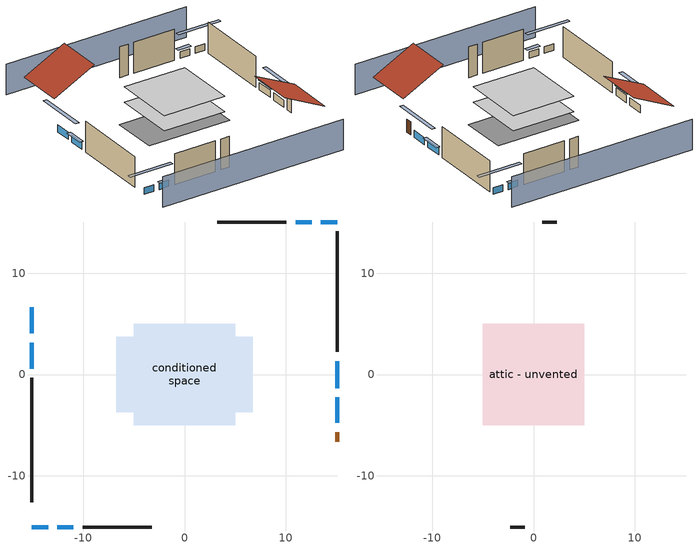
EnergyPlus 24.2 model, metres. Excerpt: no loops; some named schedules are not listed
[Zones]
conditioned space
 floor adiabatic (AdiabaticFloorConstruction): -5.03,-5.03 -5.03,5.03 5.03,5.03 5.03,-5.03 z2.44
 floor foundation (Slab1 construction): -6.75,-3.75 -6.75,3.75 6.75,3.75 6.75,-3.75 z0
 wall outside (AdiabaticWallConstruction 1): 15.08,-6.63 15.08,-5.72 z0:2.03
 wall outside (AdiabaticWallConstruction): -15.08,6.63 -15.08,4.07 / -15.08,3.14 -15.08,0.58 / 15.08,-1.34 15.08,1.32 z0:1.16; 15.08,15.08 13.49,15.08 / 12.57,15.08 10.98,15.08 / -15.08,-15.08 -13.49,-15.08 / -12.57,-15.08 -10.98,-15.08 z0:1.04; 15.08,-4.79 15.08,-2.27 z0:1.13
 wall outside (Wall1 construction): -15.08,-0.34 -15.08,-12.63 z0:4.88
 wall outside (Wall2 construction): 10.05,15.08 3.23,15.08 z0:4.88
 wall outside (Wall3 construction): 15.08,2.25 15.08,14.15 z0:4.88
 wall outside (Wall4 construction): -10.05,-15.08 -3.23,-15.08 z0:4.88
 window (WindowConstruction): -15.08,6.63 -15.08,4.07 z0:1.16
 window (WindowConstruction 1): -15.08,3.14 -15.08,0.59 z0:1.16
 window (WindowConstruction 2): 15.08,15.08 13.5,15.08 z0:1.04
 window (WindowConstruction 3): 12.57,15.08 10.98,15.08 z0:1.04
 window (WindowConstruction 4): 15.08,-4.79 15.08,-2.27 z0:1.13
 window (WindowConstruction 5): 15.08,-1.34 15.08,1.32 z0:1.16
 window (WindowConstruction 6): -15.08,-15.08 -13.5,-15.08 z0:1.04
 window (WindowConstruction 7): -12.57,-15.08 -10.98,-15.08 z0:1.04
 door (Door): 15.08,-6.63 15.08,-5.72 z0:2.03
 ceiling adiabatic (AdiabaticFloorConstruction): 5.03,-5.03 5.03,5.03 -5.03,5.03 -5.03,-5.03 z2.44
attic - unvented
 floor to conditioned space (Floor1 construction Reversed): -5.03,-5.03 -5.03,5.03 5.03,5.03 5.03,-5.03 z4.88
 wall outside (Wall5 construction): 2.3,15.08 0.86,15.08 z0:4.88
 wall outside (Wall6 construction): -2.3,-15.08 -0.86,-15.08 z0:4.88
 roof outside (Roof1 construction): -15.08,7.56,4.88 -8.35,7.56,8.24 -8.35,15.08,8.24 -15.08,15.08,4.88
 roof outside (Roof2 construction): 15.08,-7.56,4.88 8.35,-7.56,8.24 8.35,-15.08,8.24 15.08,-15.08,4.88
shading: 15.08,19.65 -15.08,19.65 / -15.08,-19.65 15.08,-19.65 z0:4.88; -15.08,1.33 -15.08,9.37 -15.69,9.37 -15.69,1.33 z3.9; -15.08,0.28 -15.08,3.45 -15.69,3.45 -15.69,0.28 z1.46; 10.75,15.08 17.83,15.08 17.83,15.69 10.75,15.69 z3.78; 10.68,15.08 12.87,15.08 12.87,15.69 10.68,15.69 z1.34; 15.08,0.48 15.08,-7.53 15.69,-7.53 15.69,0.48 z3.87; 15.08,1.63 15.08,-1.64 15.69,-1.64 15.69,1.63 z1.46; -10.75,-15.08 -17.83,-15.08 -17.83,-15.69 -10.75,-15.69 z3.78; -10.68,-15.08 -12.87,-15.08 -12.87,-15.69 -10.68,-15.69 z1.34
[Building]
Building 1: Terrain=Suburbs
[Site:Location]
Portland Intl Arpt_OR: Latitude {deg}=45.59; Longitude {deg}=-122.6; Time Zone {hr}=-8; Elevation {m}=33; Keep Site Location Information=Yes
[Site:GroundTemperature:Shallow]
10.2558, 8.96328, 8.85977, 9.47314, 11.9355, 14.3863, 16.5111, 17.8571, 17.9714, 16.8767, 14.8061, 12.4304
[Site:WaterMainsTemperature]
Calculation Method=Schedule; Temperature Schedule=mains temperature schedule
[Material] Roughness=Rough; Thermal Absorptance=0.9
Name | Thickness {m} | Conductivity {W/m-K} | Density {kg/m3} | Specific Heat {J/kg-K} | Solar Absorptance | Visible Absorptance
asphalt or fiberglass shingles | 0.00635 | 0.162714 | 1121.4 | 1465.45 | 0.85 | 0.85
ceiling loosefill ins | 0.0846667 | 0.0480833 | 16.02 | 1046.75 | 0.7 | 0.7
ceiling stud and cavity | 0.1397 | 0.302811 | 65.682 | 1177.47 | 0.7 | 0.7
concrete 4.0 in. | 0.1016 | 1.803125 | 2242.8 | 837.4 | 0.7 | 0.7
door material | 0.04445 | 0.0612267 | 512.64 | 1214.23 | 0.7 | 0.7
floor covering | 0.0127 | 0.0450781 | 54.468 | 1339.84 | 0.9 | 0.9
floor covering 1 | 0.0127 | 0.0433444 | 54.468 | 1339.84 | 0.6 | 0.6
floor rigid ins; wall rigid ins | 0.512978 | 0.029427 | 32.04 | 1214.23 | 0.7 | 0.7
floor stud and cavity | 0.1397 | 1.75129 | 37.0049 | 1207.88 | 0.7 | 0.7
furniture material conditioned space 1 | 0.1524 | 0.115458 | 640.8 | 1214.23 | 0.6 | 0.6
gypsum board | 0.0127 | 0.160291 | 801 | 837.4 | 0.6 | 0.6
osb sheathing 0.5 in. | 0.0127 | 0.115458 | 512.64 | 1214.23 | 0.6 | 0.6
osb sheathing 0.5 in. 1 | 0.0127 | 0.115458 | 512.64 | 1214.23 | 0.7 | 0.7
osb sheathing 0.75 in. | 0.01905 | 0.115458 | 512.64 | 1214.23 | 0.7 | 0.7
roof rigid ins | 0.00281632 | 0.029427 | 32.04 | 1214.23 | 0.7 | 0.7
wall stud and cavity | 0.1397 | 0.550994 | 139.0536 | 1170.24 | 0.7 | 0.7
wall stud and cavity 1 | 0.1397 | 0.727959 | 139.0536 | 1170.24 | 0.6 | 0.6
wall stud and cavity 2 | 0.0889 | 0.380278 | 52.3479 | 1209.89 | 0.7 | 0.7
wall stud and cavity 3 | 0.0889 | 0.391764 | 83.0341 | 1211.67 | 0.7 | 0.7
wood siding | 0.0254 | 0.102417 | 544.68 | 1172.36 | 0.85 | 0.85
wood siding 1; wood siding 2 | 0.0254 | 0.102417 | 544.68 | 1172.36 | 0.7 | 0.7
[WindowMaterial:SimpleGlazingSystem]
WindowMaterial: U-Factor {W/m2-K}=2.78222; Solar Heat Gain Coefficient=0.56
[Construction]
AdiabaticFloorConstruction: floor stud and cavity, floor rigid ins, osb sheathing 0.75 in., floor covering 1
AdiabaticWallConstruction: wood siding 1, wall rigid ins, wall stud and cavity 2, gypsum board
AdiabaticWallConstruction 1: wood siding 2, wall rigid ins, wall stud and cavity 2, gypsum board
Door: door material
Floor1 construction Reversed: gypsum board, ceiling stud and cavity, ceiling loosefill ins
furniture construction conditioned space 1: furniture material conditioned space 1
PartitionWallConstruction: gypsum board, wall stud and cavity 3, gypsum board
Roof1 construction; Roof2 construction: asphalt or fiberglass shingles, roof rigid ins, osb sheathing 0.5 in.
Slab1 construction: concrete 4.0 in., floor covering
Wall1 construction; Wall2 construction; Wall3 construction; Wall4 construction: wood siding, osb sheathing 0.5 in. 1, wall stud and cavity, gypsum board
Wall5 construction; Wall6 construction: wood siding, osb sheathing 0.5 in. 1, wall stud and cavity 1
WindowConstruction; WindowConstruction 1; WindowConstruction 2; WindowConstruction 3; WindowConstruction 4; WindowConstruction 5; WindowConstruction 6; WindowConstruction 7: WindowMaterial
[Zone] Multiplier=1; Part of Total Floor Area=Yes
Name | Volume {m3}
attic - unvented | 75.9013
conditioned space | 493.619
[Space]
Name | Zone | Volume {m3}
attic - unvented 1 | attic - unvented | 75.9013
conditioned space 1 | conditioned space | 493.619
[ZoneInfiltration:DesignFlowRate] Schedule=Always On Discrete
Name | Zone or ZoneList or Space or SpaceList | Design Flow Rate Calculation Method | Air Changes per Hour {1/hr} | Constant Term Coefficient | Temperature Term Coefficient | Velocity Term Coefficient | Velocity Squared Term Coefficient | Design Flow Rate {m3/s}
infil attic - unvented 1 | attic - unvented 1 | AirChanges/Hour | 0.1 | 1 | 0 | 0 | 0
infil flow; natural vent flow; whole house fan flow | conditioned space 1 | Flow/Zone |  |  |  |  |  | 0
[ZoneMixing]
whole house fan mix: Zone or Space=attic - unvented; Schedule=Always On Continuous; Design Flow Rate Calculation Method=Flow/Zone; Design Flow Rate {m3/s}=0; Source Zone or Space=conditioned space
[SurfaceProperty:ExposedFoundationPerimeter]
Slab1: Exposed Perimeter Calculation Method=TotalExposedPerimeter; Total Exposed Perimeter {m}=42.00144
[SurfaceProperty:IncidentSolarMultiplier] Incident Solar Multiplier=1; Incident Solar Multiplier Schedule=trans schedule winter=0.85 summer=0.7
Window1; Window2; Window3; Window4; Window5; Window6; Window7; Window8
[InternalMass] Zone or ZoneList=conditioned space; Space or SpaceList=conditioned space 1
Name | Construction | Surface Area {m2}
furniture mass conditioned space 1 | furniture construction conditioned space 1 | 80.97429
partition wall mass | PartitionWallConstruction | 202.436
[Lights]
interior lighting: Zone or ZoneList or Space or SpaceList=conditioned space 1; Schedule=lighting_interior; Design Level Calculation Method=LightingLevel; Lighting Level {W}=1136.88; Return Air Fraction=0; Fraction Radiant=0.6; Fraction Visible=0.2; Fraction Replaceable=1
[People]
occupants: Zone or ZoneList or Space or SpaceList=conditioned space 1; Number of People Schedule=occupants; Number of People Calculation Method=People; Number of People=2; Fraction Radiant=0.314171; Sensible Heat Fraction=0.56303; Activity Level Schedule=occupants activity schedule; Carbon Dioxide Generation Rate {m3/s-W}=0; Enable ASHRAE 55 Comfort Warnings=No; Mean Radiant Temperature Calculation Type=EnclosureAveraged
[ElectricEquipment] Zone or ZoneList or Space or SpaceList=conditioned space 1; Design Level Calculation Method=EquipmentLevel
Name | Schedule | Design Level {W} | Fraction Latent | Fraction Radiant | Fraction Lost
ceiling fan | ceiling_fan | 18.2647 | 0 | 0.558 | 0
clothes dryer | clothes_dryer | 1600.91 | 0.015 | 0.081 | 0.85
clothes washer | clothes_washer | 230.472 | 0.03 | 0.162 | 0.7
cooking range | cooking_range | 112.967 | 0.16 | 0.384 | 0.2
dishwasher | dishwasher | 1262.8 | 0.3 | 0.18 | 0.4
fridge | fridge schedule | 49.4292 | 0 | 0.6 | 0
mech vent bath fan 0 | mech vent bath fan 0 schedule | 45 | 0 | 0 | 1
mech vent house fan | mech vent house fan schedule | 0 | 0 | 0 | 1
mech vent house fan cfis | mech vent house fan cfis schedule | 0 | 0 | 0 | 0
mech vent range fan 0 | mech vent range fan 0 schedule | 30 | 0 | 0 | 1
misc plug loads | plug_loads_other | 346.113 | 0.021 | 0.558 | 0.049
misc tv | plug_loads_tv | 405.398 | 0 | 0.6 | 0
whole house fan | Always On Discrete | 0 | 0 | 0 | 1
[OtherEquipment] Zone or ZoneList or Space or SpaceList=conditioned space 1; Design Level Calculation Method=EquipmentLevel
Name | Fuel Type | Schedule | Design Level {W} | Fraction Latent | Fraction Radiant | Fraction Lost
clothes dryer 1 | Electricity | clothes_dryer | 0 | 0.015 | 0.081 | 0.85
cooking range 1 | NaturalGas | cooking_range | 3310.75 | 0.16 | 0.384 | 0.2
general water use latent | None | general water use schedule | 44.1266 | 1 | 0 | 0
general water use sensible | None | general water use schedule | -43.4886 | 0 | 0.6 | 0
mech vent house fan latent load; water heater lat | None | Always On Discrete | 0 | 1 | 0 | 0
mech vent house fan sensible load; water heater sens | None | Always On Discrete | 0 | 0 | 0 | 0
water heater energy adjustment1 | Electricity | Always On Discrete | 0.01 | 0 | 0 | 1
[AvailabilityManager:Scheduled]
mini split heat pump airloop Availability Manager: Schedule=Always On Discrete
[WaterUse:Equipment]
dishwasher: Peak Flow Rate {m3/s}=5.0405e-06; Flow Rate Fraction Schedule=hot_water_dishwasher
[Foundation:Kiva]
Foundation Kiva 1: Initial Indoor Air Temperature {C}=16.6667; Wall Height Above Grade {m}=0.1016; Wall Depth Below Slab {m}=0.2032
[Foundation:Kiva:Settings]
Soil Conductivity {W/m-K}=1.9041; Soil Density {kg/m3}=1842.3; Soil Specific Heat {J/kg-K}=418.7; Ground Solar Absorptivity=0.9; Ground Thermal Absorptivity=0.9; Ground Surface Roughness {m}=0.03; Far-Field Width {m}=40; Deep-Ground Boundary Condition=ZeroFlux; Deep-Ground Depth {m}=40; Minimum Cell Dimension {m}=0.2; Maximum Cell Growth Coefficient=3; Simulation Timestep=Timestep
[Exterior:Lights]
exterior lighting: Schedule=exterior lighting schedule; Design Level {W}=48.0871
[EnergyManagementSystem:GlobalVariable]
infil_program_Qfan
infil_program_Qinf
mini_split_heat_pump_airloop_Fan_RTF
natural_vent_program_Qnv
natural_vent_program_Qwhf
[EnergyManagementSystem:Sensor]
Name | Output:Variable or Output:Meter Index Key | Output:Variable or Output:Meter
airflow_gain | infil flow | Infiltration Sensible Heat Gain Energy
airflow_gain_1 | natural vent flow | Infiltration Sensible Heat Gain Energy
airflow_gain_2 | whole house fan flow | Infiltration Sensible Heat Gain Energy
airflow_loss | infil flow | Infiltration Sensible Heat Loss Energy
airflow_loss_1 | natural vent flow | Infiltration Sensible Heat Loss Energy
airflow_loss_2 | whole house fan flow | Infiltration Sensible Heat Loss Energy
clg_load_cond |  | Cooling:EnergyTransfer:Zone:CONDITIONED SPACE
clg_sp_s; clg_sp_s_1 | cooling setpoint | Schedule Value
clothes_dryer_exhaust_0_sch_s | clothes_dryer | Schedule Value
cool_season | cooling season schedule | Schedule Value
htg_load_cond |  | Heating:EnergyTransfer:Zone:CONDITIONED SPACE
htg_sp_s; htg_sp_s_1 | heating setpoint | Schedule Value
ig_ee_conv | ceiling fan | Electric Equipment Convective Heating Energy
ig_ee_conv_1 | clothes dryer | Electric Equipment Convective Heating Energy
ig_ee_conv_3 | cooking range | Electric Equipment Convective Heating Energy
ig_ee_conv_4 | dishwasher | Electric Equipment Convective Heating Energy
ig_ee_conv_5 | fridge | Electric Equipment Convective Heating Energy
ig_ee_conv_6 | misc plug loads | Electric Equipment Convective Heating Energy
ig_ee_conv_7 | misc tv | Electric Equipment Convective Heating Energy
ig_ee_conv_8 | whole house fan | Electric Equipment Convective Heating Energy
ig_ee_rad | ceiling fan | Electric Equipment Radiant Heating Energy
ig_ee_rad_1 | clothes dryer | Electric Equipment Radiant Heating Energy
ig_ee_rad_3 | cooking range | Electric Equipment Radiant Heating Energy
ig_ee_rad_4 | dishwasher | Electric Equipment Radiant Heating Energy
ig_ee_rad_5 | fridge | Electric Equipment Radiant Heating Energy
ig_ee_rad_6 | misc plug loads | Electric Equipment Radiant Heating Energy
ig_ee_rad_7 | misc tv | Electric Equipment Radiant Heating Energy
ig_ee_rad_8 | whole house fan | Electric Equipment Radiant Heating Energy
ig_lgt_conv | interior lighting | Lights Convective Heating Energy
ig_lgt_rad | interior lighting | Lights Radiant Heating Energy
ig_lgt_vis | interior lighting | Lights Visible Radiation Heating Energy
ig_oe_conv | clothes dryer 1 | Other Equipment Convective Heating Energy
ig_oe_conv_1 | cooking range 1 | Other Equipment Convective Heating Energy
ig_oe_conv_2 | general water use latent | Other Equipment Convective Heating Energy
ig_oe_conv_3 | general water use sensible | Other Equipment Convective Heating Energy
ig_oe_conv_4 | water heater energy adjustment1 | Other Equipment Convective Heating Energy
ig_oe_conv_5 | water heater lat | Other Equipment Convective Heating Energy
ig_oe_conv_6 | water heater sens | Other Equipment Convective Heating Energy
ig_oe_rad | clothes dryer 1 | Other Equipment Radiant Heating Energy
ig_oe_rad_1 | cooking range 1 | Other Equipment Radiant Heating Energy
ig_oe_rad_2 | general water use latent | Other Equipment Radiant Heating Energy
ig_oe_rad_3 | general water use sensible | Other Equipment Radiant Heating Energy
ig_oe_rad_4 | water heater energy adjustment1 | Other Equipment Radiant Heating Energy
ig_oe_rad_5 | water heater lat | Other Equipment Radiant Heating Energy
ig_oe_rad_6 | water heater sens | Other Equipment Radiant Heating Energy
ig_ppl_conv | occupants | People Convective Heating Energy
ig_ppl_rad | occupants | People Radiant Heating Energy
im_conv | furniture mass conditioned space 1 | Surface Inside Face Convection Heat Gain Energy
im_conv_1 | partition wall mass | Surface Inside Face Convection Heat Gain Energy
im_ig | furniture mass conditioned space 1 | Surface Inside Face Internal Gains Radiation Heat Gain Energy
im_ig_1 | partition wall mass | Surface Inside Face Internal Gains Radiation Heat Gain Energy
im_lgt | furniture mass conditioned space 1 | Surface Inside Face Lights Radiation Heat Gain Energy
im_lgt_1 | partition wall mass | Surface Inside Face Lights Radiation Heat Gain Energy
im_sol | furniture mass conditioned space 1 | Surface Inside Face Solar Radiation Heat Gain Energy
im_sol_1 | partition wall mass | Surface Inside Face Solar Radiation Heat Gain Energy
im_surf | furniture mass conditioned space 1 | Surface Inside Face Net Surface Thermal Radiation Heat Gain Energy
im_surf_1 | partition wall mass | Surface Inside Face Net Surface Thermal Radiation Heat Gain Energy
mech_vent_bath_fan_0_sch_s | mech vent bath fan 0 schedule | Schedule Value
mech_vent_range_fan_0_sch_s | mech vent range fan 0 schedule | Schedule Value
mv_conv | mech vent bath fan 0 | Electric Equipment Convective Heating Energy
mv_conv_1 | mech vent house fan | Electric Equipment Convective Heating Energy
mv_conv_2 | mech vent house fan cfis | Electric Equipment Convective Heating Energy
mv_conv_3 | mech vent range fan 0 | Electric Equipment Convective Heating Energy
mv_conv_4 | mech vent house fan latent load | Other Equipment Convective Heating Energy
mv_conv_5 | mech vent house fan sensible load | Other Equipment Convective Heating Energy
mv_rad | mech vent bath fan 0 | Electric Equipment Radiant Heating Energy
mv_rad_1 | mech vent house fan | Electric Equipment Radiant Heating Energy
mv_rad_2 | mech vent house fan cfis | Electric Equipment Radiant Heating Energy
mv_rad_3 | mech vent range fan 0 | Electric Equipment Radiant Heating Energy
mv_rad_4 | mech vent house fan latent load | Other Equipment Radiant Heating Energy
mv_rad_5 | mech vent house fan sensible load | Other Equipment Radiant Heating Energy
natural_vent_s | natural vent schedule | Schedule Value
out_pb_s |  | Site Outdoor Air Barometric Pressure
out_wt_s |  | Site Outdoor Air Humidity Ratio
site_vw_s |  | Site Wind Speed
ss_back_out | Window1 | Surface Window Shortwave from Zone Back Out Window Heat Transfer Rate
ss_back_out_1 | Window2 | Surface Window Shortwave from Zone Back Out Window Heat Transfer Rate
ss_back_out_2 | Window3 | Surface Window Shortwave from Zone Back Out Window Heat Transfer Rate
ss_back_out_3 | Window4 | Surface Window Shortwave from Zone Back Out Window Heat Transfer Rate
ss_back_out_4 | Window5 | Surface Window Shortwave from Zone Back Out Window Heat Transfer Rate
ss_back_out_5 | Window6 | Surface Window Shortwave from Zone Back Out Window Heat Transfer Rate
ss_back_out_6 | Window7 | Surface Window Shortwave from Zone Back Out Window Heat Transfer Rate
ss_back_out_7 | Window8 | Surface Window Shortwave from Zone Back Out Window Heat Transfer Rate
ss_conv | Door1 | Surface Inside Face Convection Heat Gain Energy
ss_conv_1 | Window1 | Surface Inside Face Convection Heat Gain Energy
ss_conv_2 | Window2 | Surface Inside Face Convection Heat Gain Energy
ss_conv_3 | Window3 | Surface Inside Face Convection Heat Gain Energy
ss_conv_4 | Window4 | Surface Inside Face Convection Heat Gain Energy
ss_conv_5 | Window5 | Surface Inside Face Convection Heat Gain Energy
ss_conv_6 | Window6 | Surface Inside Face Convection Heat Gain Energy
ss_conv_7 | Window7 | Surface Inside Face Convection Heat Gain Energy
ss_conv_8 | Window8 | Surface Inside Face Convection Heat Gain Energy
ss_ig | Door1 | Surface Inside Face Internal Gains Radiation Heat Gain Energy
ss_ig_1 | Window1 | Surface Inside Face Internal Gains Radiation Heat Gain Energy
ss_ig_2 | Window2 | Surface Inside Face Internal Gains Radiation Heat Gain Energy
ss_ig_3 | Window3 | Surface Inside Face Internal Gains Radiation Heat Gain Energy
ss_ig_4 | Window4 | Surface Inside Face Internal Gains Radiation Heat Gain Energy
ss_ig_5 | Window5 | Surface Inside Face Internal Gains Radiation Heat Gain Energy
ss_ig_6 | Window6 | Surface Inside Face Internal Gains Radiation Heat Gain Energy
ss_ig_7 | Window7 | Surface Inside Face Internal Gains Radiation Heat Gain Energy
ss_ig_8 | Window8 | Surface Inside Face Internal Gains Radiation Heat Gain Energy
ss_lgt | Door1 | Surface Inside Face Lights Radiation Heat Gain Energy
ss_sol | Door1 | Surface Inside Face Solar Radiation Heat Gain Energy
ss_surf | Door1 | Surface Inside Face Net Surface Thermal Radiation Heat Gain Energy
ss_surf_1 | Window1 | Surface Inside Face Net Surface Thermal Radiation Heat Gain Energy
ss_surf_2 | Window2 | Surface Inside Face Net Surface Thermal Radiation Heat Gain Energy
ss_surf_3 | Window3 | Surface Inside Face Net Surface Thermal Radiation Heat Gain Energy
ss_surf_4 | Window4 | Surface Inside Face Net Surface Thermal Radiation Heat Gain Energy
ss_surf_5 | Window5 | Surface Inside Face Net Surface Thermal Radiation Heat Gain Energy
ss_surf_6 | Window6 | Surface Inside Face Net Surface Thermal Radiation Heat Gain Energy
ss_surf_7 | Window7 | Surface Inside Face Net Surface Thermal Radiation Heat Gain Energy
ss_surf_8 | Window8 | Surface Inside Face Net Surface Thermal Radiation Heat Gain Energy
ss_trans_in | Window1 | Surface Window Transmitted Solar Radiation Rate
ss_trans_in_1 | Window2 | Surface Window Transmitted Solar Radiation Rate
ss_trans_in_2 | Window3 | Surface Window Transmitted Solar Radiation Rate
ss_trans_in_3 | Window4 | Surface Window Transmitted Solar Radiation Rate
ss_trans_in_4 | Window5 | Surface Window Transmitted Solar Radiation Rate
ss_trans_in_5 | Window6 | Surface Window Transmitted Solar Radiation Rate
ss_trans_in_6 | Window7 | Surface Window Transmitted Solar Radiation Rate
ss_trans_in_7 | Window8 | Surface Window Transmitted Solar Radiation Rate
ss_trans_out | Window1 | Surface Inside Face Initial Transmitted Diffuse Transmitted Out Window Solar Radiation Rate
ss_trans_out_1 | Window2 | Surface Inside Face Initial Transmitted Diffuse Transmitted Out Window Solar Radiation Rate
ss_trans_out_2 | Window3 | Surface Inside Face Initial Transmitted Diffuse Transmitted Out Window Solar Radiation Rate
ss_trans_out_3 | Window4 | Surface Inside Face Initial Transmitted Diffuse Transmitted Out Window Solar Radiation Rate
ss_trans_out_4 | Window5 | Surface Inside Face Initial Transmitted Diffuse Transmitted Out Window Solar Radiation Rate
ss_trans_out_5 | Window6 | Surface Inside Face Initial Transmitted Diffuse Transmitted Out Window Solar Radiation Rate
ss_trans_out_6 | Window7 | Surface Inside Face Initial Transmitted Diffuse Transmitted Out Window Solar Radiation Rate
ss_trans_out_7 | Window8 | Surface Inside Face Initial Transmitted Diffuse Transmitted Out Window Solar Radiation Rate
s_conv | Floor1 | Surface Inside Face Convection Heat Gain Energy
s_conv_1 | inferred conditioned ceiling | Surface Inside Face Convection Heat Gain Energy
s_conv_2 | inferred conditioned floor | Surface Inside Face Convection Heat Gain Energy
s_conv_3 | Slab1 | Surface Inside Face Convection Heat Gain Energy
s_conv_4 | Wall1 | Surface Inside Face Convection Heat Gain Energy
s_conv_5 | Wall2 | Surface Inside Face Convection Heat Gain Energy
s_conv_6 | Wall3 | Surface Inside Face Convection Heat Gain Energy
s_conv_7 | Wall4 | Surface Inside Face Convection Heat Gain Energy
s_ig | Floor1 | Surface Inside Face Internal Gains Radiation Heat Gain Energy
s_ig_1 | inferred conditioned ceiling | Surface Inside Face Internal Gains Radiation Heat Gain Energy
s_ig_2 | inferred conditioned floor | Surface Inside Face Internal Gains Radiation Heat Gain Energy
s_ig_3 | Slab1 | Surface Inside Face Internal Gains Radiation Heat Gain Energy
s_ig_4 | Wall1 | Surface Inside Face Internal Gains Radiation Heat Gain Energy
s_ig_5 | Wall2 | Surface Inside Face Internal Gains Radiation Heat Gain Energy
s_ig_6 | Wall3 | Surface Inside Face Internal Gains Radiation Heat Gain Energy
s_ig_7 | Wall4 | Surface Inside Face Internal Gains Radiation Heat Gain Energy
s_lgt | Floor1 | Surface Inside Face Lights Radiation Heat Gain Energy
s_lgt_1 | inferred conditioned ceiling | Surface Inside Face Lights Radiation Heat Gain Energy
s_lgt_2 | inferred conditioned floor | Surface Inside Face Lights Radiation Heat Gain Energy
s_lgt_3 | Slab1 | Surface Inside Face Lights Radiation Heat Gain Energy
s_lgt_4 | Wall1 | Surface Inside Face Lights Radiation Heat Gain Energy
s_lgt_5 | Wall2 | Surface Inside Face Lights Radiation Heat Gain Energy
s_lgt_6 | Wall3 | Surface Inside Face Lights Radiation Heat Gain Energy
s_lgt_7 | Wall4 | Surface Inside Face Lights Radiation Heat Gain Energy
s_sol | Floor1 | Surface Inside Face Solar Radiation Heat Gain Energy
s_sol_1 | inferred conditioned ceiling | Surface Inside Face Solar Radiation Heat Gain Energy
s_sol_2 | inferred conditioned floor | Surface Inside Face Solar Radiation Heat Gain Energy
s_sol_3 | Slab1 | Surface Inside Face Solar Radiation Heat Gain Energy
s_sol_4 | Wall1 | Surface Inside Face Solar Radiation Heat Gain Energy
s_sol_5 | Wall2 | Surface Inside Face Solar Radiation Heat Gain Energy
s_sol_6 | Wall3 | Surface Inside Face Solar Radiation Heat Gain Energy
s_sol_7 | Wall4 | Surface Inside Face Solar Radiation Heat Gain Energy
s_surf | Floor1 | Surface Inside Face Net Surface Thermal Radiation Heat Gain Energy
s_surf_1 | inferred conditioned ceiling | Surface Inside Face Net Surface Thermal Radiation Heat Gain Energy
s_surf_2 | inferred conditioned floor | Surface Inside Face Net Surface Thermal Radiation Heat Gain Energy
s_surf_3 | Slab1 | Surface Inside Face Net Surface Thermal Radiation Heat Gain Energy
s_surf_4 | Wall1 | Surface Inside Face Net Surface Thermal Radiation Heat Gain Energy
s_surf_5 | Wall2 | Surface Inside Face Net Surface Thermal Radiation Heat Gain Energy
s_surf_6 | Wall3 | Surface Inside Face Net Surface Thermal Radiation Heat Gain Energy
s_surf_7 | Wall4 | Surface Inside Face Net Surface Thermal Radiation Heat Gain Energy
water_heater_T_set | water heater setpoint | Schedule Value
[EnergyManagementSystem:Actuator]
Name | Actuated Component Unique | Actuated Component Type | Actuated Component Control Type
fridge_schedule_act | fridge schedule | Schedule:Constant | Schedule Value
infil_flow_act | infil flow | Zone Infiltration | Air Exchange Flow Rate
mech_vent_house_fan_cfis_act | mech vent house fan cfis | ElectricEquipment | Electricity Rate
mech_vent_house_fan_latent_load_act | mech vent house fan latent load | OtherEquipment | Power Level
mech_vent_house_fan_sensible_load_act | mech vent house fan sensible load | OtherEquipment | Power Level
natural_vent_flow_act | natural vent flow | Zone Infiltration | Air Exchange Flow Rate
water_heater_HPWHSchedOverride | water heater setpoint | Schedule:Constant | Schedule Value
water_heater_hpwh_ec_adj_act | water heater energy adjustment1 | OtherEquipment | Power Level
water_heater_lat_act | water heater lat | OtherEquipment | Power Level
water_heater_LESchedOverride | water heater BottomElementSetpoint | Schedule:Constant | Schedule Value
water_heater_sens_act | water heater sens | OtherEquipment | Power Level
water_heater_UESchedOverride | water heater TopElementSetpoint | Schedule:Constant | Schedule Value
whole_house_fan_act | whole house fan | ElectricEquipment | Electricity Rate
whole_house_fan_flow_act | whole house fan flow | Zone Infiltration | Air Exchange Flow Rate
whole_house_fan_mix_act | whole house fan mix | ZoneMixing | Air Exchange Flow Rate
